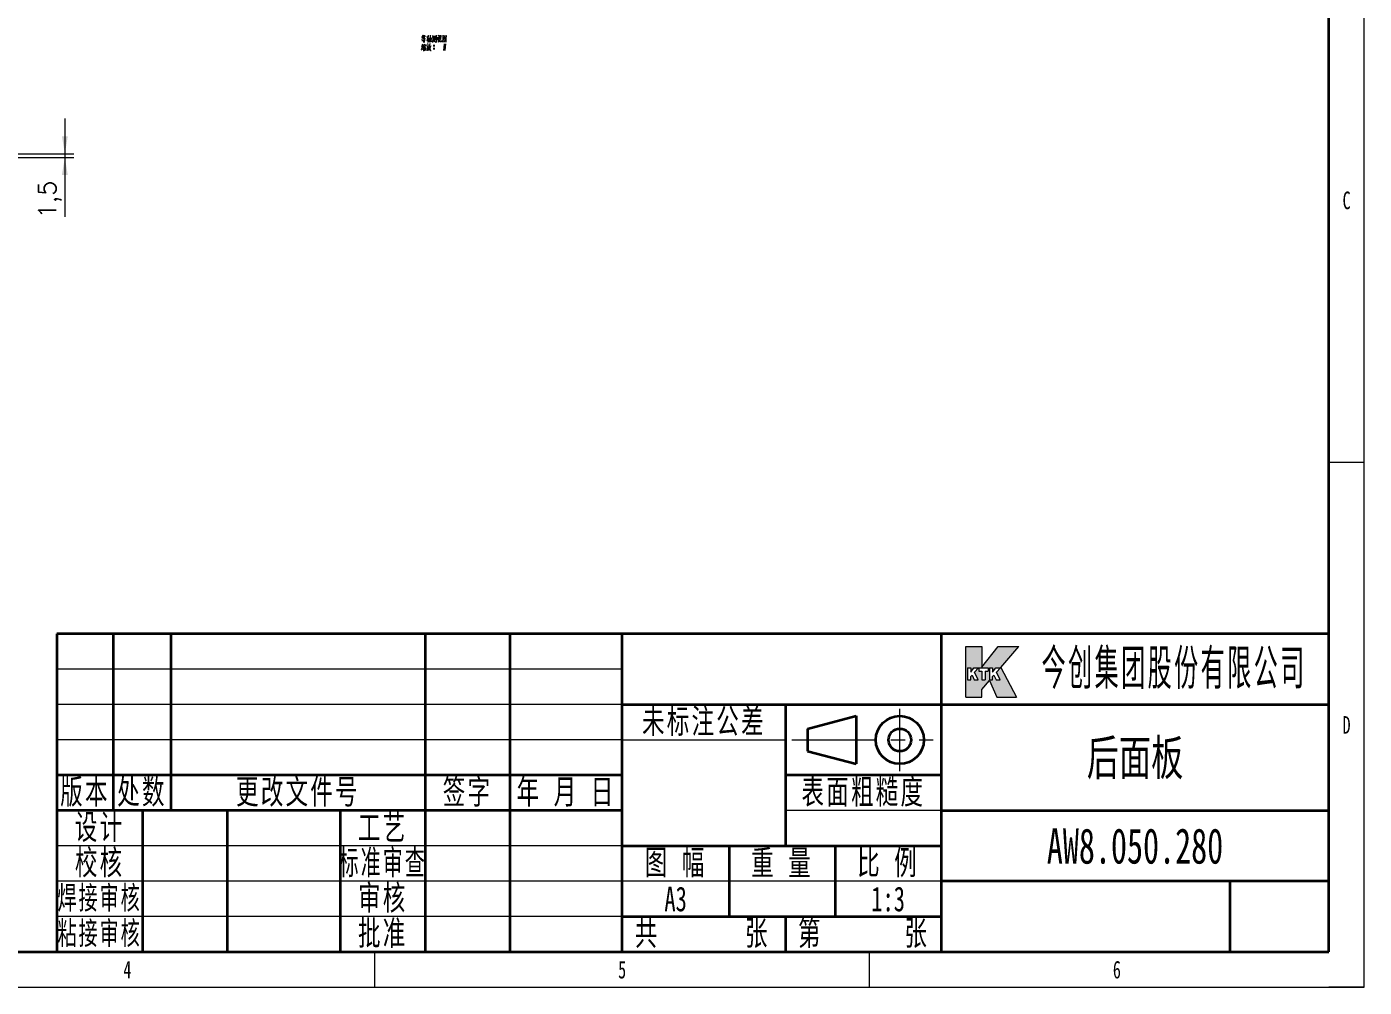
# Model space of a CAD drawing. Header units: millimetres. Extents: x -631 to 3210, y -561 to 2288.
# Drawn here: x 2642 to 3210, y 476 to 883 of the extents above; entities that cross this region are included whole.
import ezdxf
from ezdxf.enums import TextEntityAlignment as Align

# ---------------------------------------------------------------- set-up
doc = ezdxf.new("R2010")
doc.units = ezdxf.units.MM
doc.linetypes.add('点画线', pattern=[18, 12, -2, 2, -2])
doc.layers.get('0').update_dxf_attribs({"lineweight": 18})
for name, color, linetype, lineweight in [('中心线层', 1, '点画线', 18), ('尺寸线层', 3, 'Continuous', 18), ('文本层', 3, 'Continuous', 18), ('粗实线层', 7, 'Continuous', 35), ('细实线层', 7, 'Continuous', 18), ('细线0层', 255, 'Continuous', 18)]:
    doc.layers.add(name, color=color, linetype=linetype, lineweight=lineweight)
doc.styles.add('_CAXA_TXTSTYLE_OVERRID_1', font='', dxfattribs={"width": 0.667, "height": 3.5})
doc.styles.get("Standard").update_dxf_attribs({"font": 'txt.shx', "bigfont": 'gbcbig.shx'})
doc.styles.add('标准', font='', dxfattribs={"width": 0.667})
doc.styles.get('_CAXA_TXTSTYLE_OVERRID_1').set_extended_font_data('仿宋')
doc.styles.get('标准').set_extended_font_data('宋体')
doc.dimstyles.get("Standard").update_dxf_attribs({"dimscale": 3, "dimtxt": 0.18, "dimasz": 0.18, "dimexe": 0.18, "dimexo": 0.0625, "dimgap": 0.09, "dimtad": 0, "dimtih": 1, "dimtoh": 1, "dimdec": 4, "dimzin": 0, "dimdsep": 46, "dimtxsty": 'Standard', "dimcen": 0.09, "dimdle": 0.36, "dimadec": 0, "dimazin": 0, "dimtfac": 1, "dimtdec": 4, "dimtofl": 0, "dimtmove": 0, "dimatfit": 3, "dimfxl": 0, "dimtolj": 1, "dimtzin": 0, "dimarcsym": 0})

# ---------------------------------------------------------------- blocks, each defined once
blk = doc.blocks.new('*X2')
at = {"layer": '粗实线层'}
for p, q in [((205, -143.5), (205, 143.5)), ((-185, -143.5), (205, -143.5))]:
    blk.add_line(p, q, dxfattribs=at)
at = {"layer": '细实线层'}
for p, q in [((210, -148.5), (210, 148.5)), ((210, -74.25), (205, -74.25)), ((70, -148.5), (70, -143.5)), ((140, -148.5), (140, -143.5)), ((210, -148.5), (210, -143.5)), ((-210, -148.5), (210, -148.5)), ((210, -148.5), (205, -148.5))]:
    blk.add_line(p, q, dxfattribs=at)
at = {"layer": '尺寸线层', "style": '标准'}
for tag, height, width, p in [('T1', 2.5, 0.667, (-175, 146)), ('T2', 2.5, 0.667, (-105, 146)), ('T3', 2.5, 0.667, (-35, 146)), ('T4', 2.5, 0.667, (35, 146)), ('T5', 2.5, 0.667, (105, 146)), ('T6', 2.5, 0.667, (175, 146)), ('R1', 2.5, 0.667, (207.5, 111.38)), ('SQE', 3.5, 0.667, (-188.18, 80.99)), ('试制车间', 3.5, 0.28375, (-188.18, 73.99)), ('涂装车间（装配）', 3.5, 0.147264, (-188.18, 66.99)), ('涂装车间（涂装）', 3.5, 0.147264, (-188.18, 59.99)), ('国际内装车间', 3.5, 0.189302, (-188.18, 52.99)), ('地铁复合车间', 3.5, 0.186278, (-188.18, 46.02)), ('屏蔽门车间', 3.5, 0.225254, (-188.18, 39.14)), ('R2', 2.5, 0.667, (207.5, 37.12)), ('电器车间', 3.5, 0.292284, (-188.18, 32.21)), ('玻璃钢车间', 3.5, 0.225603, (-188.18, 25.29)), ('城轨内装车间', 3.5, 0.186278, (-188.18, 18.29)), ('不锈钢箱体车间', 3.5, 0.15932, (-188.18, 11.29)), ('门系统总装车间', 3.5, 0.161527, (-188.18, 4.29)), ('座椅厨房车间', 3.5, 0.186516, (-188.18, -2.71)), ('碳钢车间', 3.5, 0.28375, (-188.18, -9.71)), ('铝不锈钢车间', 3.5, 0.186397, (-188.18, -16.71)), ('风挡车间', 3.5, 0.284026, (-188.18, -23.71)), ('风道车间', 3.5, 0.284026, (-188.18, -30.71)), ('动车内装车间', 3.5, 0.186397, (-188.18, -37.71)), ('R3', 2.5, 0.667, (207.5, -37.12)), ('采购部', 3.5, 0.378308, (-188.18, -44.71)), ('检修服务部', 3.5, 0.223014, (-188.18, -51.71)), ('品管部', 3.5, 0.389426, (-188.18, -58.71)), ('生产保障部', 3.5, 0.223356, (-188.18, -65.71)), ('工业化部', 3.5, 0.281557, (-188.18, -72.71)), ('研发部', 3.5, 0.3788, (-188.18, -79.71)), ('旧底图总号', 3, 0.667, (-197.5, -100.5)), ('底图总号', 3, 0.667, (-197.5, -113.5)), ('R4', 2.5, 0.667, (207.5, -111.38)), ('签字', 3, 0.667, (-197.5, -126.5)), ('日期', 3, 0.667, (-197.5, -139.5)), ('B1', 2.5, 0.667, (-175, -146)), ('B2', 2.5, 0.667, (-105, -146)), ('B3', 2.5, 0.667, (-35, -146)), ('B4', 2.5, 0.667, (35, -146)), ('B5', 2.5, 0.667, (105, -146)), ('B6', 2.5, 0.667, (175, -146))]:
    blk.add_attdef(tag, text='', height=height, dxfattribs=dict(at, width=width)).set_placement(p, align=Align.MIDDLE_CENTER)
at = {"layer": '尺寸线层', "style": '标准', "width": 0.667}
blk.add_attdef('图号', text='', height=5.33, rotation=180, dxfattribs=at).set_placement((-160, 138.5), align=Align.MIDDLE_CENTER)
blk = doc.blocks.new('*X3')
at = {"layer": '粗实线层'}
h = blk.add_hatch(color=150, dxfattribs=at)
h.paths.add_polyline_path([(-51.35, 36.06), (-51.35, 40.67), (-51.35, 43.23), (-49.09, 43.23), (-49.09, 40.29), (-46.81, 43.23), (-43.85, 43.23), (-46.43, 40.25), (-44.22, 36.08), (-46.97, 36.08), (-48.02, 38.42), (-49.13, 37.14), (-49.13, 36.06)], flags=0)
h.paths.add_polyline_path([(-50.68, 39.59), (-50.67, 39.61), (-50.23, 40.23), (-49.58, 40.23), (-50.13, 39.6), (-49.61, 38.49), (-50.17, 38.49), (-50.49, 39.18), (-50.68, 38.97), (-50.68, 38.49), (-51.13, 38.49), (-51.13, 39.61), (-51.13, 40.23), (-50.68, 40.23), (-50.68, 39.61)], flags=0)
h.paths.add_polyline_path([(-49.12, 38.49), (-49.12, 39.61), (-49.12, 39.76), (-49.55, 39.76), (-49.55, 40.23), (-48.19, 40.23), (-48.19, 39.76), (-48.65, 39.76), (-48.65, 38.49)], flags=0)
h.paths.add_polyline_path([(-48.03, 38.49), (-48.03, 39.53), (-48.03, 40.23), (-47.58, 40.23), (-47.58, 39.59), (-47.13, 40.23), (-46.48, 40.23), (-47.03, 39.6), (-46.51, 38.49), (-47.07, 38.49), (-47.39, 39.18), (-47.58, 38.97), (-47.58, 38.49)], flags=0)
at = {"layer": '中心线层'}
for p, q in [((-60.71, 25.6), (-60.71, 34.4)), ((-75.97, 30), (-55.97, 30))]:
    blk.add_line(p, q, dxfattribs=at)
at = {"layer": '尺寸线层'}
for p, q in [((-100, 40), (-180, 40)), ((-100, 35), (-180, 35)), ((-100, 30), (-180, 30)), ((-100, 15), (-180, 15)), ((-54.87, 10), (-180, 10)), ((-100, 5), (-180, 5))]:
    blk.add_line(p, q, dxfattribs=at)
at = {"layer": '文本层', "color": 150}
for p, q in [((-51.35, 36.06), (-51.35, 43.23)), ((-51.35, 43.23), (-49.09, 43.23)), ((-49.09, 43.23), (-49.09, 40.29)), ((-49.09, 40.29), (-46.81, 43.23)), ((-46.81, 43.23), (-43.85, 43.23)), ((-46.43, 40.25), (-43.85, 43.23)), ((-51.13, 40.23), (-51.13, 38.49)), ((-51.13, 40.23), (-50.68, 40.23)), ((-50.68, 40.23), (-50.68, 39.59)), ((-50.68, 39.59), (-50.23, 40.23)), ((-50.23, 40.23), (-49.58, 40.23)), ((-50.13, 39.6), (-49.58, 40.23)), ((-49.55, 40.23), (-48.19, 40.23)), ((-49.55, 40.23), (-49.55, 39.76)), ((-49.55, 39.76), (-49.12, 39.76)), ((-49.12, 39.76), (-49.12, 38.49)), ((-48.65, 39.76), (-48.19, 39.76)), ((-48.65, 39.76), (-48.65, 38.49)), ((-48.19, 40.23), (-48.19, 39.76)), ((-48.03, 40.23), (-48.03, 38.49)), ((-48.03, 40.23), (-47.58, 40.23)), ((-47.58, 40.23), (-47.58, 39.59)), ((-47.58, 39.59), (-47.13, 40.23)), ((-47.13, 40.23), (-46.48, 40.23)), ((-47.03, 39.6), (-46.48, 40.23)), ((-46.43, 40.25), (-44.22, 36.08)), ((-51.13, 38.49), (-50.68, 38.49)), ((-50.68, 38.97), (-50.49, 39.18)), ((-50.68, 38.49), (-50.68, 38.97)), ((-50.49, 39.18), (-50.17, 38.49)), ((-50.17, 38.49), (-49.61, 38.49)), ((-49.61, 38.49), (-50.13, 39.6)), ((-49.13, 37.14), (-48.02, 38.42)), ((-49.12, 38.49), (-48.65, 38.49)), ((-48.03, 38.49), (-47.58, 38.49)), ((-48.02, 38.42), (-46.97, 36.08)), ((-47.58, 38.97), (-47.39, 39.18)), ((-47.58, 38.49), (-47.58, 38.97)), ((-47.39, 39.18), (-47.07, 38.49)), ((-47.07, 38.49), (-46.51, 38.49)), ((-46.51, 38.49), (-47.03, 39.6)), ((-51.35, 36.06), (-49.13, 36.06)), ((-49.13, 36.06), (-49.13, 37.14)), ((-46.97, 36.08), (-44.22, 36.08))]:
    blk.add_line(p, q, dxfattribs=at)
at = {"layer": '文本层'}
blk.add_line((-49.13, 36.06), (-49.13, 36.06), dxfattribs=at)
at = {"layer": '粗实线层'}
for p, q in [((-180, 45), (-180, 0)), ((0, 45), (-180, 45)), ((-172, 45), (-172, 20)), ((-163.87, 45), (-163.87, 20)), ((-127.87, 45), (-127.87, 0)), ((-115.87, 45), (-115.87, 0)), ((-100, 0), (-100, 45)), ((-54.87, 45), (-54.87, 0)), ((0, 0), (0, 45)), ((-100, 35), (0, 35)), ((-76.87, 35), (-76.87, 15)), ((-73.79, 31.6), (-66.89, 33.4)), ((-66.89, 33.4), (-66.89, 26.6)), ((-73.79, 31.6), (-73.79, 28.4)), ((-73.79, 28.4), (-66.89, 26.6)), ((-100, 25), (-180, 25)), ((-54.87, 25), (-76.87, 25)), ((-100, 20), (-180, 20)), ((-167.87, 20), (-167.87, 0)), ((-155.87, 20), (-155.87, 0)), ((-139.87, 20), (-139.87, 0)), ((-54.87, 20), (0, 20)), ((-100, 15), (-54.87, 15)), ((-84.87, 15), (-84.87, 5)), ((-69.87, 15), (-69.87, 5)), ((0, 10), (-54.87, 10)), ((-14.04, 10), (-14.04, 0)), ((-100, 5), (-54.87, 5)), ((-76.87, 5), (-76.87, 0)), ((-180, 0), (0, 0))]:
    blk.add_line(p, q, dxfattribs=at)
for radius in [3.4, 1.6]:
    blk.add_circle((-60.71, 30), radius, dxfattribs=at)
at = {"layer": '细线0层'}
for p, q in [((-100, 30), (-76.87, 30)), ((-54.87, 20), (-76.87, 20))]:
    blk.add_line(p, q, dxfattribs=at)
at = {"layer": '尺寸线层', "attachment_point": 5}
for s, insert, char_height, width, style in [('\\T1.1;{\\W0.5;\\C150;今创集团股份有限公司}', (-21.9, 40), 5, 42.792, '_CAXA_TXTSTYLE_OVERRID_1'), ('\\T1.1;\\H0.929172x;\\W0.610078;焊接审核', (-173.93, 7.5), 3.5, 18.4107, '标准')]:
    blk.add_mtext(s, dxfattribs=dict(at, insert=insert, char_height=char_height, width=width, style=style))
at = {"layer": '尺寸线层', "char_height": 3.5, "attachment_point": 5, "style": '标准'}
for s, insert, width, line_spacing_factor in [('\\T1.1;\\W0.667;未标注公差', (-88.43, 32.5), 38.5655, 0.921667), ('\\T1.1;\\W0.667;版本', (-176, 22.5), 13.336, 0.921667), ('\\T1.1;\\W0.667;更改文件号', (-145.87, 22.5), 60.012, 0.917778), ('\\T1.1;\\W0.667;签字', (-121.87, 22.5), 20.004, 0.921667), ('\\T1.1;\\W0.667;年 月 日', (-107.93, 22.5), 26.4475, 0.921667), ('\\T1.1;\\W0.667;表面粗糙度', (-65.87, 22.5), 36.674, 0.921667), ('\\T1.1;\\W0.667;设计', (-173.93, 17.5), 20.2285, 0.886667), ('\\T1.1;\\W0.667;工艺', (-133.87, 17.5), 20.004, 0.847778), ('\\T1.1;\\W0.667;图 幅', (-92.43, 12.5), 25.2295, 0.917778), ('\\T1.1;\\W0.667;重 量', (-77.37, 12.5), 25.005, 0.875), ('\\T1.1;\\W0.667;比 例', (-62.37, 12.5), 25.005, 0.902222), ('\\T1.1;\\W0.667;审核', (-133.87, 7.5), 20.004, 0.925556), ('\\T1.1;\\W0.667;共', (-96.46, 2.5), 11.8108, 0.902222), ('\\T1.1;\\W0.667;张', (-80.87, 2.5), 13.336, 0.894444), ('\\T1.1;\\W0.667;第', (-73.37, 2.5), 11.669, 0.913889), ('\\T1.1;\\W0.667;张', (-58.31, 2.5), 11.4846, 0.894444)]:
    blk.add_mtext(s, dxfattribs=dict(at, insert=insert, width=width, line_spacing_factor=line_spacing_factor))
at = {"layer": '尺寸线层', "linetype": 'Continuous', "char_height": 3.5, "attachment_point": 5, "style": '标准'}
for s, insert, width, line_spacing_factor in [('\\T1.1;\\W0.667;处数', (-167.93, 22.5), 13.5605, 0.917778), ('\\T1.1;\\W0.667;校核', (-173.93, 12.5), 20.2285, 0.925556), ('\\T1.1;\\W0.594321;标准审查', (-133.87, 12.5), 19.1319, 0.917778), ('\\T1.1;\\W0.667;批准', (-133.87, 2.5), 20.004, 0.91)]:
    blk.add_mtext(s, dxfattribs=dict(at, insert=insert, width=width, line_spacing_factor=line_spacing_factor))
at = {"layer": '尺寸线层', "linetype": 'Continuous', "insert": (-173.93, 2.5), "char_height": 3.5, "width": 18.4107, "attachment_point": 5, "style": '标准'}
blk.add_mtext('\\T1.1;\\H0.929172x;\\W0.610078;粘接审核', dxfattribs=at)
at = {"layer": '尺寸线层', "style": '标准'}
for tag, height, width, p in [('KTK版本4', 3.34, 0.37182, (-176, 42.5)), ('处数4', 3.36, 0.62988, (-167.93, 42.5)), ('更改文件号4', 3.36, 0.667, (-145.87, 42.5)), ('签字4', 3.34, 0.667, (-121.87, 42.5)), ('年月日4', 3.34, 0.667, (-107.93, 42.5)), ('材料', 5, 0.667, (-77.43, 40)), ('KTK版本3', 3.34, 0.374264, (-176, 37.5)), ('处数3', 3.36, 0.636828, (-167.93, 37.5)), ('更改文件号3', 3.36, 0.667, (-145.87, 37.5)), ('签字3', 3.34, 0.667, (-121.87, 37.5)), ('年月日3', 3.34, 0.667, (-107.93, 37.5)), ('KTK版本2', 3.34, 0.374264, (-176, 32.5)), ('处数2', 3.36, 0.636828, (-167.93, 32.5)), ('更改文件号2', 3.36, 0.667, (-145.87, 32.5)), ('签字2', 3.34, 0.667, (-121.87, 32.5)), ('年月日2', 3.34, 0.667, (-107.93, 32.5)), ('名称', 5, 0.667, (-27.43, 27.5)), ('KTK版本', 3.34, 0.429424, (-176, 27.5)), ('处数1', 3.36, 0.647024, (-167.93, 27.5)), ('更改文件号1', 3.36, 0.667, (-145.87, 27.5)), ('签字1', 3.34, 0.667, (-121.87, 27.5)), ('年月日1', 3.34, 0.667, (-107.93, 27.5)), ('设计', 3.47, 0.667, (-161.87, 17.5)), ('设计日期', 3.5, 0.667, (-147.87, 17.5)), ('工艺', 3.5, 0.667, (-121.87, 17.5)), ('工艺日期', 3.41, 0.667, (-107.93, 17.5)), ('图号', 5, 0.667, (-27.43, 15)), ('校核', 3.5, 0.667, (-161.87, 12.5)), ('校核日期', 3.33, 0.667, (-147.87, 12.5)), ('标准审核', 3.33, 0.594979, (-121.87, 12.5)), ('标准审核日期', 3.33, 0.525265, (-107.93, 12.5)), ('焊接审核', 3.25, 0.602894, (-161.87, 7.5)), ('焊接审核日期', 3.25, 0.538358, (-147.87, 7.5)), ('审核', 3.33, 0.667, (-121.87, 7.5)), ('审核日期', 3.33, 0.667, (-107.93, 7.5)), ('图幅', 3.36, 0.667, (-92.43, 7.5)), ('重量', 3.5, 0.667, (-77.37, 7.5)), ('比例', 3.41, 0.667, (-62.37, 7.5)), ('原图号', 5, 0.667, (-34.45, 5.12)), ('客户版本', 5, 0.462605, (-7.02, 5)), ('粘接审核', 3.25, 0.602894, (-161.87, 2.5)), ('粘接审核日期', 3.25, 0.538358, (-147.87, 2.5)), ('批准', 3.38, 0.667, (-121.87, 2.5)), ('批准日期', 3.37, 0.667, (-107.93, 2.5)), ('共几张', 3.38, 0.512128, (-88.89, 2.5)), ('第几张', 3.36, 0.521411, (-65.81, 2.5))]:
    blk.add_attdef(tag, text='', height=height, dxfattribs=dict(at, width=width)).set_placement(p, align=Align.MIDDLE_CENTER)
blk = doc.blocks.new('*X52')
at = {"layer": '尺寸线层', "linetype": 'Continuous'}
for points in [[(2658.46, 829.38), (2659.71, 836.88), (2657.21, 836.88)], [(2658.46, 827.88), (2659.71, 820.38), (2657.21, 820.38)]]:
    blk.add_hatch(color=0, dxfattribs=at).paths.add_polyline_path(points, flags=0)
at = {"layer": '尺寸线层', "color": 0, "linetype": 'Continuous'}
for p, q in [((2658.46, 844.38), (2658.46, 802.64)), ((2590.28, 829.38), (2662.21, 829.38)), ((2585.78, 827.88), (2662.21, 827.88))]:
    blk.add_line(p, q, dxfattribs=at)
at = {"layer": '尺寸线层', "color": 0, "insert": (2652.12, 809.96), "char_height": 7.5, "width": 29.2857, "attachment_point": 5, "rotation": 90}
blk.add_mtext('1,5', dxfattribs=at)

msp = doc.modelspace()

# ---------------------------------------------------------------- linework, layer by layer
at = {"color": 7, "lineweight": 13}
for points in [[(2810.2, 874.943), (2809.78, 874.803)], [(2810.34, 879.773), (2809.815, 878.688)], [(2811.6, 878.233), (2809.815, 877.988)], [(2810.27, 875.958), (2809.815, 874.873)], [(2809.85, 874.173), (2810.375, 874.348)], [(2810.34, 875.188), (2809.885, 874.173)], [(2809.99, 877.498), (2811.355, 877.673)], [(2810.13, 879.318), (2810.725, 879.423)], [(2810.235, 878.478), (2811.25, 878.618)], [(2810.48, 878.828), (2810.27, 879.318)], [(2810.655, 874.663), (2810.34, 874.173)], [(2810.375, 877.498), (2810.515, 877.008)], [(2810.585, 875.643), (2810.48, 875.083)], [(2810.585, 875.503), (2811.635, 875.643)], [(2811.005, 879.773), (2810.655, 878.793)], [(2810.83, 875.223), (2810.655, 874.663)], [(2811.005, 876.693), (2811.005, 876.658), (2810.69, 876.938)], [(2810.69, 874.733), (2810.69, 873.018)], [(2810.725, 878.128), (2810.725, 878.828)], [(2810.865, 879.318), (2811.53, 879.423)], [(2810.9, 874.943), (2811.6, 875.048)], [(2810.97, 876.133), (2811.145, 875.748)], [(2810.97, 874.523), (2811.005, 873.123)], [(2810.97, 874.418), (2811.495, 874.488)], [(2811.005, 879.318), (2811.215, 878.863)], [(2811.005, 878.058), (2811.005, 876.658)], [(2811.215, 874.978), (2811.145, 874.418)], [(2811.53, 874.593), (2811.46, 873.193)], [(2811.67, 875.748), (2811.53, 875.293)], [(2812.44, 875.363), (2812.335, 874.453), (2812.23, 874.033), (2811.915, 873.158)], [(2812.895, 877.638), (2811.95, 877.323)], [(2811.95, 875.293), (2813, 875.433)], [(2812.02, 879.038), (2812.965, 879.143)], [(2812.16, 878.023), (2812.86, 878.128)], [(2812.65, 879.773), (2812.23, 878.058)], [(2812.755, 874.873), (2812.65, 874.033), (2812.51, 873.193), (2812.3, 873.473)], [(2812.37, 874.698), (2812.755, 874.768)], [(2812.44, 876.203), (2812.545, 875.643)], [(2812.58, 878.688), (2812.58, 876.693)], [(2813.14, 874.873), (2812.965, 874.313)], [(2813.035, 876.868), (2813.035, 878.653)], [(2813.035, 878.443), (2813.84, 878.548)], [(2813.035, 877.008), (2813.805, 877.078)], [(2813.07, 874.628), (2813.63, 873.193)], [(2813.28, 875.503), (2813.14, 874.873)], [(2813.175, 877.778), (2813.7, 877.848)], [(2813.21, 875.118), (2813.91, 875.258)], [(2813.35, 876.238), (2813.28, 875.503)], [(2813.49, 879.703), (2813.455, 878.373), (2813.42, 877.043)], [(2813.63, 875.188), (2813.42, 874.243)], [(2813.875, 878.618), (2813.805, 876.868)], [(2814.26, 878.828), (2814.54, 878.443)], [(2814.47, 877.008), (2814.26, 877.428)], [(2814.435, 879.668), (2814.68, 879.178)], [(2814.75, 878.583), (2814.47, 877.008)], [(2814.575, 876.693), (2814.995, 877.183)], [(2814.96, 877.568), (2814.96, 879.528)], [(2814.96, 879.283), (2815.52, 879.353)], [(2814.96, 875.328), (2815.345, 875.328)], [(2814.995, 877.183), (2815.17, 877.813)], [(2814.995, 875.433), (2815.31, 875.433)], [(2814.995, 875.188), (2815.31, 875.188)], [(2815.24, 878.933), (2815.17, 877.813)], [(2815.59, 876.938), (2815.24, 877.463)], [(2815.52, 879.493), (2815.52, 877.603)], [(2816.08, 876.693), (2815.765, 877.148)], [(2815.8, 877.673), (2815.8, 879.178)], [(2816.08, 879.773), (2816.08, 878.233), (2816.08, 876.693)], [(2817.06, 879.038), (2816.885, 878.548), (2816.395, 877.813)], [(2816.43, 878.828), (2816.99, 878.898)], [(2816.71, 879.703), (2816.99, 879.283)], [(2816.885, 878.548), (2816.885, 876.763)], [(2816.885, 878.373), (2817.2, 878.058)], [(2816.99, 876.763), (2817.27, 877.043)], [(2817.27, 877.043), (2817.515, 877.393)], [(2817.48, 879.668), (2817.48, 877.988)], [(2818.145, 879.493), (2817.48, 879.423)], [(2817.69, 878.023), (2817.515, 877.393)], [(2817.795, 879.073), (2817.69, 878.023)], [(2817.83, 877.043), (2817.83, 878.128)], [(2817.97, 876.938), (2817.83, 877.043)], [(2818.39, 876.938), (2817.97, 876.938)], [(2818.075, 877.918), (2818.145, 879.598)], [(2818.39, 877.568), (2818.39, 876.938)], [(2818.915, 879.703), (2818.915, 878.233), (2818.915, 876.728)], [(2818.915, 879.668), (2818.915, 878.268), (2818.915, 876.868)], [(2820.385, 879.528), (2818.915, 879.388)], [(2818.915, 876.973), (2820.28, 877.078)], [(2818.985, 877.778), (2819.475, 878.198)], [(2819.685, 879.248), (2819.125, 878.443)], [(2819.405, 876.063), (2819.3, 874.663), (2819.195, 873.263)], [(2819.405, 875.328), (2819.79, 875.328)], [(2819.44, 878.688), (2820.14, 877.953)], [(2819.44, 877.603), (2819.79, 877.218)], [(2819.44, 875.433), (2819.755, 875.433)], [(2819.44, 875.188), (2819.755, 875.188)], [(2819.475, 878.898), (2819.93, 878.968)], [(2819.475, 878.198), (2819.685, 878.478)], [(2819.545, 877.988), (2819.79, 877.708)], [(2819.685, 878.478), (2820.035, 879.108)], [(2820, 876.063), (2819.895, 874.663), (2819.79, 873.263)], [(2820.14, 877.953), (2820.315, 877.988)], [(2820.35, 876.798), (2820.35, 876.903), (2820.28, 877.078)], [(2820.35, 876.903), (2820.35, 878.268), (2820.385, 879.668)], [(2809.745, 873.508), (2810.445, 873.893)], [(2811.005, 873.858), (2811.39, 873.928)], [(2811.46, 873.368), (2811.04, 873.298)], [(2813.14, 873.613), (2812.755, 873.088)], [(2813.42, 874.243), (2813.14, 873.613)], [(2813.63, 873.193), (2813.945, 873.193)], [(2814.96, 874.068), (2815.345, 874.068)], [(2814.995, 874.173), (2815.31, 874.173)], [(2814.995, 873.928), (2815.31, 873.928)], [(2819.405, 874.068), (2819.79, 874.068)], [(2819.44, 874.173), (2819.755, 874.173)], [(2819.44, 873.928), (2819.755, 873.928)]]:
    msp.add_lwpolyline(points, dxfattribs=at)
for points in [[(2815.065, 875.118), (2815.24, 875.118), (2815.345, 875.223), (2815.345, 875.398), (2815.24, 875.503), (2815.065, 875.503), (2814.96, 875.398), (2814.96, 875.223)], [(2819.51, 875.118), (2819.685, 875.118), (2819.79, 875.223), (2819.79, 875.398), (2819.685, 875.503), (2819.51, 875.503), (2819.405, 875.398), (2819.405, 875.223)], [(2815.065, 873.858), (2815.24, 873.858), (2815.345, 873.963), (2815.345, 874.138), (2815.24, 874.243), (2815.065, 874.243), (2814.96, 874.138), (2814.96, 873.963)], [(2819.51, 873.858), (2819.685, 873.858), (2819.79, 873.963), (2819.79, 874.138), (2819.685, 874.243), (2819.51, 874.243), (2819.405, 874.138), (2819.405, 873.963)]]:
    msp.add_lwpolyline(points, close=True, dxfattribs=at)

# ---------------------------------------------------------------- block references
ref = msp.add_blockref('*X2', (2580, 921), dxfattribs=dict(xscale=3, yscale=3, zscale=3))
ref.add_attrib('B4', '4', dxfattribs={"layer": '尺寸线层', "height": 7.5, "style": '标准', "width": 0.667}).set_placement((2685, 483), align=Align.MIDDLE_CENTER)
ref.add_attrib('B5', '5', dxfattribs={"layer": '尺寸线层', "height": 7.5, "style": '标准', "width": 0.667}).set_placement((2895, 483), align=Align.MIDDLE_CENTER)
ref.add_attrib('B6', '6', dxfattribs={"layer": '尺寸线层', "height": 7.5, "style": '标准', "width": 0.667}).set_placement((3105, 483), align=Align.MIDDLE_CENTER)
ref.add_attrib('R3', 'C', dxfattribs={"layer": '尺寸线层', "height": 7.5, "style": '标准', "width": 0.667}).set_placement((3202.5, 809.625), align=Align.MIDDLE_CENTER)
ref.add_attrib('R4', 'D', dxfattribs={"layer": '尺寸线层', "height": 7.5, "style": '标准', "width": 0.667}).set_placement((3202.5, 586.875), align=Align.MIDDLE_CENTER)
at = {"layer": '粗实线层'}
ref = msp.add_blockref('*X3', (3195, 490.5), dxfattribs=dict(at, xscale=3, yscale=3, zscale=3))
ref.add_attrib('名称', '后面板', dxfattribs={"layer": '尺寸线层', "height": 15, "style": '标准', "width": 0.667}).set_placement((3112.702, 573), align=Align.MIDDLE_CENTER)
ref.add_attrib('图号', 'AW8.050.280', dxfattribs={"layer": '尺寸线层', "height": 15, "style": '标准', "width": 0.667}).set_placement((3112.702, 535.5), align=Align.MIDDLE_CENTER)
ref.add_attrib('比例', '1:3', dxfattribs={"layer": '尺寸线层', "height": 10.5, "style": '标准', "width": 0.667}).set_placement((3007.904, 513), align=Align.MIDDLE_CENTER)
ref.add_attrib('图幅', 'A3', dxfattribs={"layer": '尺寸线层', "height": 10.5, "style": '标准', "width": 0.667}).set_placement((2917.702, 513), align=Align.MIDDLE_CENTER)

# ---------------------------------------------------------------- dimensions: what is measured, and where the dimension line sits
at = {"layer": '尺寸线层'}
dim = msp.add_linear_dim(base=(2658.456, 827.884), p1=(2588.402, 829.384), p2=(2583.902, 827.884), angle=270, dimstyle='Standard', override={"dimtxt": 2.5, "dimasz": 2.5, "dimexe": 1.25, "dimexo": 0.625, "dimgap": 0.625, "dimtad": 1, "dimtih": 0, "dimtoh": 0, "dimdec": 2, "dimzin": 8, "dimdsep": 44, "dimsah": 1, "dimdle": 5, "dimtdec": 2, "dimtofl": 1, "dimatfit": 0, "dimtfill": 1, "dimtzin": 8}, dxfattribs=at)
dim.commit()
dim.dimension.update_dxf_attribs({"geometry": '*X52', "text_midpoint": (2658.456, 810.063)})

doc.saveas('drawing.dxf')
